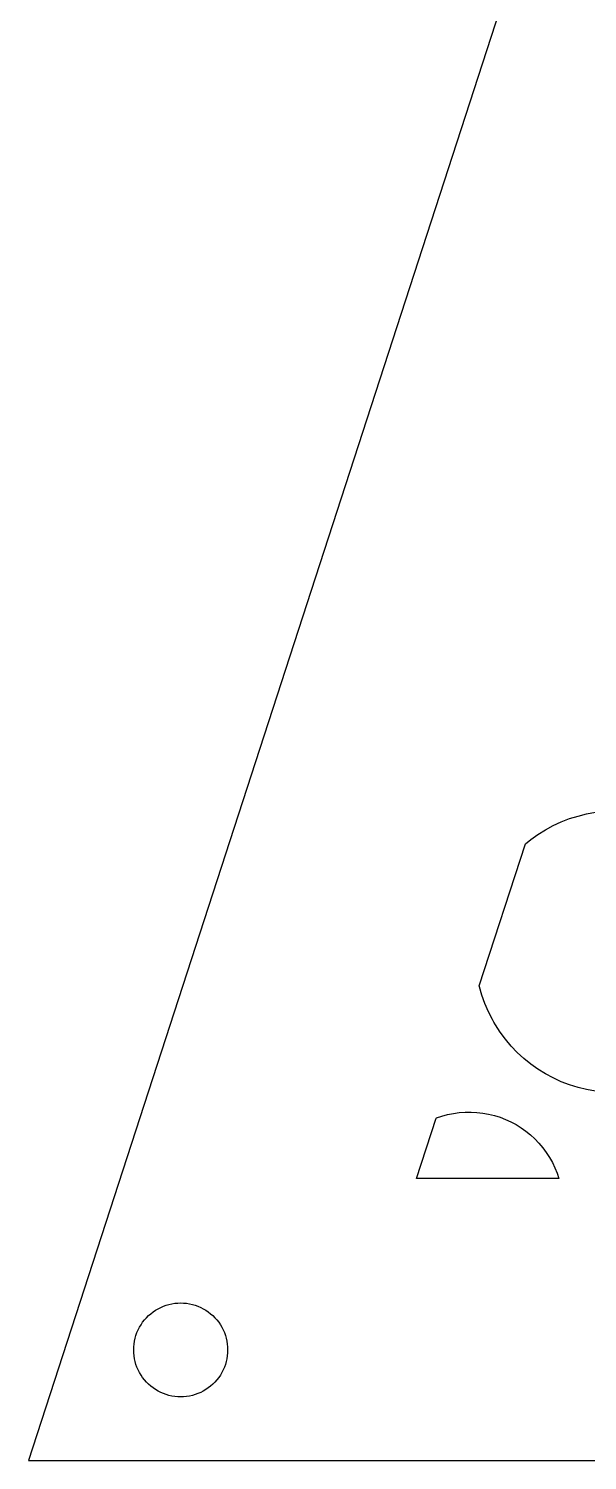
# Model space of a CAD drawing. Header units: metres. Extents: x -75 to 75, y 0 to 231.
# Drawn here: x -75 to -51.2, y 0 to 60.9 of the extents above; entities that cross this region are included whole.
import ezdxf

# ---------------------------------------------------------------- set-up
doc = ezdxf.new("R2010")
doc.units = ezdxf.units.M

msp = doc.modelspace()

# ---------------------------------------------------------------- linework, layer by layer
for p, q in [((0, 230.826), (-75, 0)), ((-51.9737, 27.3159), (-51.6125, 27.4288)), ((-51.6125, 27.4288), (-51.2482, 27.5185)), ((-51.2482, 27.5185), (-50.8755, 27.586)), ((-53.3203, 26.6472), (-52.9991, 26.8463)), ((-52.9991, 26.8463), (-52.6684, 27.0237)), ((-52.6684, 27.0237), (-52.3243, 27.1809)), ((-52.3243, 27.1809), (-51.9737, 27.3159)), ((-55.8201, 20.1968), (-53.8549, 26.2452)), ((-53.8549, 26.2452), (-53.6266, 26.4294)), ((-53.6266, 26.4294), (-53.3203, 26.6472)), ((-55.8117, 20.1591), (-55.8201, 20.1968)), ((-55.706, 19.7971), (-55.8117, 20.1591)), ((-55.5782, 19.4408), (-55.706, 19.7971)), ((-55.4291, 19.0968), (-55.5782, 19.4408)), ((-55.2582, 18.7603), (-55.4291, 19.0968)), ((-55.1933, 18.6516), (-55.2582, 18.7603)), ((-55.1323, 18.5432), (-55.1933, 18.6516)), ((-54.9267, 18.227), (-55.1323, 18.5432)), ((-54.7012, 17.923), (-54.9267, 18.227)), ((-54.459, 17.6361), (-54.7012, 17.923)), ((-54.1985, 17.3641), (-54.459, 17.6361)), ((-53.9211, 17.1089), (-54.1985, 17.3641)), ((-53.6266, 16.8713), (-53.9211, 17.1089)), ((-53.3203, 16.6531), (-53.6266, 16.8713)), ((-52.9991, 16.4543), (-53.3203, 16.6531)), ((-52.6684, 16.2769), (-52.9991, 16.4543)), ((-52.3243, 16.1198), (-52.6684, 16.2769)), ((-51.9737, 15.9847), (-52.3243, 16.1198)), ((-51.6125, 15.8718), (-51.9737, 15.9847)), ((-51.2482, 15.7822), (-51.6125, 15.8718)), ((-50.8755, 15.715), (-51.2482, 15.7822)), ((-57.6431, 14.5744), (-57.4047, 14.6545)), ((-57.4047, 14.6545), (-57.1636, 14.7194)), ((-57.1636, 14.7194), (-56.9172, 14.7694)), ((-56.9172, 14.7694), (-56.6669, 14.8033)), ((-56.6669, 14.8033), (-56.4178, 14.8216)), ((-56.4178, 14.8216), (-56.1649, 14.8247)), ((-56.1649, 14.8247), (-55.9151, 14.8109)), ((-55.9151, 14.8109), (-55.6641, 14.7823)), ((-55.6641, 14.7823), (-55.4188, 14.7377)), ((-55.4188, 14.7377), (-55.1731, 14.6774)), ((-55.1731, 14.6774), (-54.9328, 14.6027)), ((-58.4834, 12), (-57.6475, 14.5726)), ((-57.6475, 14.5726), (-57.6431, 14.5744)), ((-54.9328, 14.6027), (-54.7001, 14.513)), ((-54.7001, 14.513), (-54.4701, 14.4077)), ((-54.4701, 14.4077), (-54.2507, 14.2899)), ((-54.2507, 14.2899), (-54.0359, 14.1571)), ((-54.0359, 14.1571), (-53.8319, 14.0121)), ((-53.8319, 14.0121), (-53.6354, 13.8535)), ((-53.6354, 13.8535), (-53.4504, 13.6829)), ((-53.4504, 13.6829), (-53.2764, 13.5014)), ((-53.2764, 13.5014), (-53.1158, 13.3106)), ((-53.1158, 13.3106), (-52.9652, 13.1073)), ((-52.9652, 13.1073), (-52.8282, 12.8967)), ((-52.8282, 12.8967), (-52.7054, 12.6789)), ((-52.7054, 12.6789), (-52.5951, 12.4516)), ((-52.5951, 12.4516), (-52.5009, 12.2192)), ((-52.5009, 12.2192), (-52.4269, 12)), ((-52.4269, 12), (-58.4834, 12)), ((-69.9858, 6.07137), (-69.897, 6.16022)), ((-69.897, 6.16022), (-69.8027, 6.2433)), ((-69.8027, 6.2433), (-69.7034, 6.32031)), ((-69.7034, 6.32031), (-69.5995, 6.39093)), ((-69.5995, 6.39093), (-69.4914, 6.4549)), ((-69.4914, 6.4549), (-69.3794, 6.51193)), ((-69.3794, 6.51193), (-69.2641, 6.56183)), ((-69.2641, 6.56183), (-69.1459, 6.60439)), ((-69.1459, 6.60439), (-69.0252, 6.63943)), ((-69.0252, 6.63943), (-68.9026, 6.66685)), ((-68.9026, 6.66685), (-68.7785, 6.68651)), ((-68.7785, 6.68651), (-68.6534, 6.69833)), ((-68.6534, 6.69833), (-68.5279, 6.70227)), ((-68.5279, 6.70227), (-68.4023, 6.69833)), ((-68.4023, 6.69833), (-68.2772, 6.68651)), ((-68.2772, 6.68651), (-68.1531, 6.66685)), ((-68.1531, 6.66685), (-68.0305, 6.63943)), ((-68.0305, 6.63943), (-67.9098, 6.60439)), ((-67.9098, 6.60439), (-67.7916, 6.56183)), ((-67.7916, 6.56183), (-67.6763, 6.51193)), ((-67.6763, 6.51193), (-67.5643, 6.4549)), ((-67.5643, 6.4549), (-67.4562, 6.39093)), ((-67.4562, 6.39093), (-67.3523, 6.32031)), ((-67.3523, 6.32031), (-67.253, 6.2433)), ((-67.253, 6.2433), (-67.1588, 6.16022)), ((-67.1588, 6.16022), (-67.0699, 6.07137)), ((-70.3874, 5.43852), (-70.3375, 5.55383)), ((-70.3375, 5.55383), (-70.2805, 5.66579)), ((-70.2805, 5.66579), (-70.2165, 5.77393)), ((-70.2165, 5.77393), (-70.1459, 5.87784)), ((-70.1459, 5.87784), (-70.0689, 5.97713)), ((-70.0689, 5.97713), (-69.9858, 6.07137)), ((-67.0699, 6.07137), (-66.9868, 5.97713)), ((-66.9868, 5.97713), (-66.9098, 5.87784)), ((-66.9098, 5.87784), (-66.8392, 5.77393)), ((-66.8392, 5.77393), (-66.7752, 5.66579)), ((-66.7752, 5.66579), (-66.7182, 5.55383)), ((-66.7182, 5.55383), (-66.6683, 5.43852)), ((-70.5239, 4.82785), (-70.5121, 4.95294)), ((-70.5121, 4.95294), (-70.4924, 5.07704)), ((-70.4924, 5.07704), (-70.465, 5.19966)), ((-70.465, 5.19966), (-70.43, 5.32031)), ((-70.43, 5.32031), (-70.3874, 5.43852)), ((-66.6683, 5.43852), (-66.6257, 5.32031)), ((-66.6257, 5.32031), (-66.5907, 5.19966)), ((-66.5907, 5.19966), (-66.5633, 5.07704)), ((-66.5633, 5.07704), (-66.5436, 4.95294)), ((-66.5436, 4.95294), (-66.5318, 4.82785)), ((-70.5279, 4.70227), (-70.5239, 4.82785)), ((-70.5239, 4.57669), (-70.5279, 4.70227)), ((-70.5121, 4.45161), (-70.5239, 4.57669)), ((-70.4924, 4.32751), (-70.5121, 4.45161)), ((-70.465, 4.2049), (-70.4924, 4.32751)), ((-66.5633, 4.32751), (-66.5907, 4.2049)), ((-66.5436, 4.45161), (-66.5633, 4.32751)), ((-66.5318, 4.57669), (-66.5436, 4.45161)), ((-66.5318, 4.82785), (-66.5279, 4.70227)), ((-66.5279, 4.70227), (-66.5318, 4.57669)), ((-70.43, 4.08424), (-70.465, 4.2049)), ((-70.3874, 3.96602), (-70.43, 4.08424)), ((-70.3375, 3.85072), (-70.3874, 3.96602)), ((-70.2805, 3.73877), (-70.3375, 3.85072)), ((-70.2165, 3.63062), (-70.2805, 3.73877)), ((-66.7752, 3.73877), (-66.8392, 3.63062)), ((-66.7182, 3.85072), (-66.7752, 3.73877)), ((-66.6683, 3.96602), (-66.7182, 3.85072)), ((-66.6257, 4.08424), (-66.6683, 3.96602)), ((-66.5907, 4.2049), (-66.6257, 4.08424)), ((-70.1459, 3.5267), (-70.2165, 3.63062)), ((-70.0689, 3.42743), (-70.1459, 3.5267)), ((-69.9858, 3.33318), (-70.0689, 3.42743)), ((-69.897, 3.24434), (-69.9858, 3.33318)), ((-69.8027, 3.16125), (-69.897, 3.24434)), ((-69.7034, 3.08424), (-69.8027, 3.16125)), ((-69.5995, 3.01363), (-69.7034, 3.08424)), ((-67.3523, 3.08424), (-67.4562, 3.01363)), ((-67.253, 3.16125), (-67.3523, 3.08424)), ((-67.1588, 3.24434), (-67.253, 3.16125)), ((-67.0699, 3.33318), (-67.1588, 3.24434)), ((-66.9868, 3.42743), (-67.0699, 3.33318)), ((-66.9098, 3.5267), (-66.9868, 3.42743)), ((-66.8392, 3.63062), (-66.9098, 3.5267)), ((-69.4914, 2.94966), (-69.5995, 3.01363)), ((-69.3794, 2.89262), (-69.4914, 2.94966)), ((-69.2641, 2.84273), (-69.3794, 2.89262)), ((-69.1459, 2.80016), (-69.2641, 2.84273)), ((-69.0252, 2.76511), (-69.1459, 2.80016)), ((-68.9026, 2.7377), (-69.0252, 2.76511)), ((-68.7785, 2.71805), (-68.9026, 2.7377)), ((-68.6534, 2.70622), (-68.7785, 2.71805)), ((-68.5279, 2.70227), (-68.6534, 2.70622)), ((-68.4023, 2.70622), (-68.5279, 2.70227)), ((-68.2772, 2.71805), (-68.4023, 2.70622)), ((-68.1531, 2.7377), (-68.2772, 2.71805)), ((-68.0305, 2.76511), (-68.1531, 2.7377)), ((-67.9098, 2.80016), (-68.0305, 2.76511)), ((-67.7916, 2.84273), (-67.9098, 2.80016)), ((-67.6763, 2.89262), (-67.7916, 2.84273)), ((-67.5643, 2.94966), (-67.6763, 2.89262)), ((-67.4562, 3.01363), (-67.5643, 2.94966)), ((-75, 0), (75, 0))]:
    msp.add_line(p, q)

doc.saveas('drawing.dxf')
